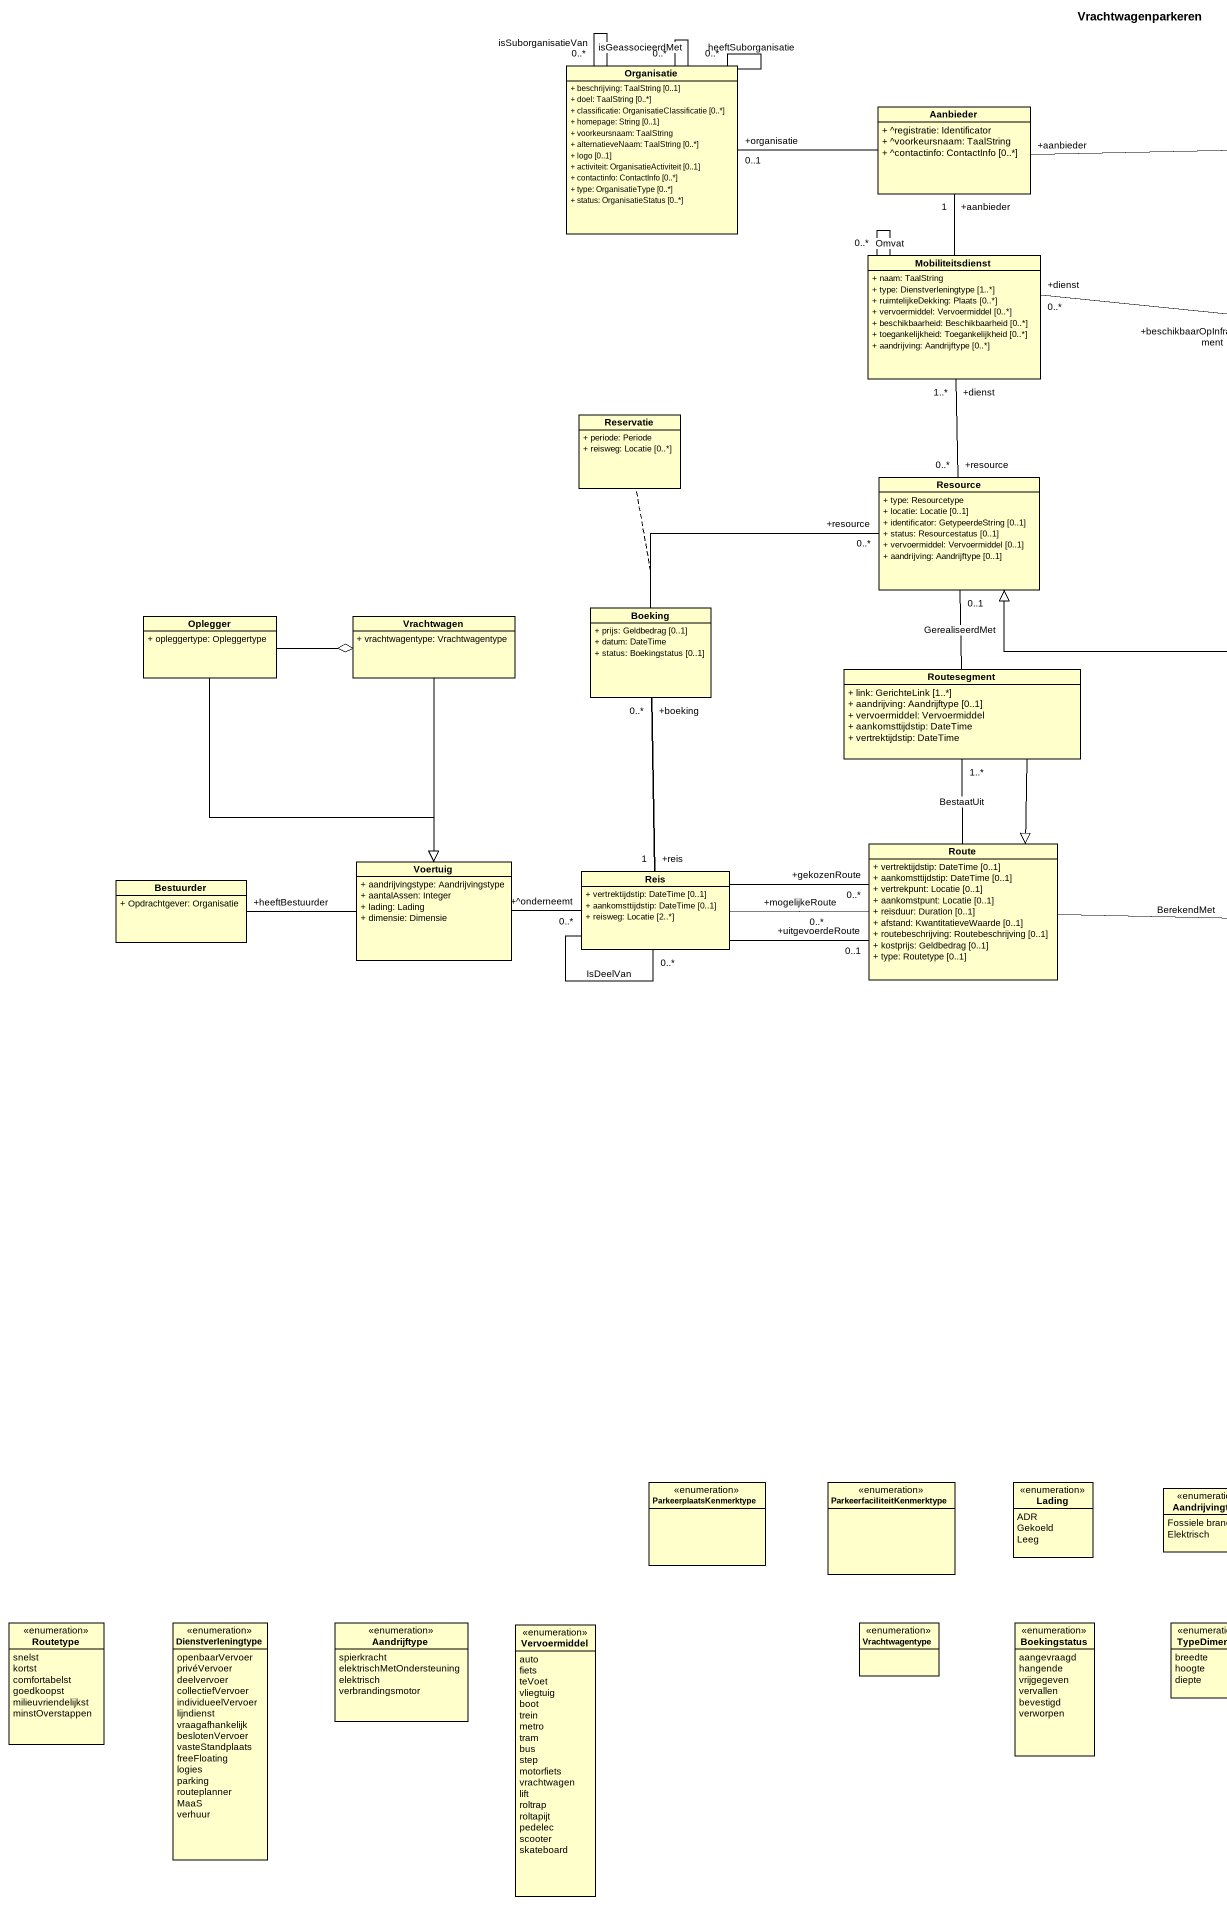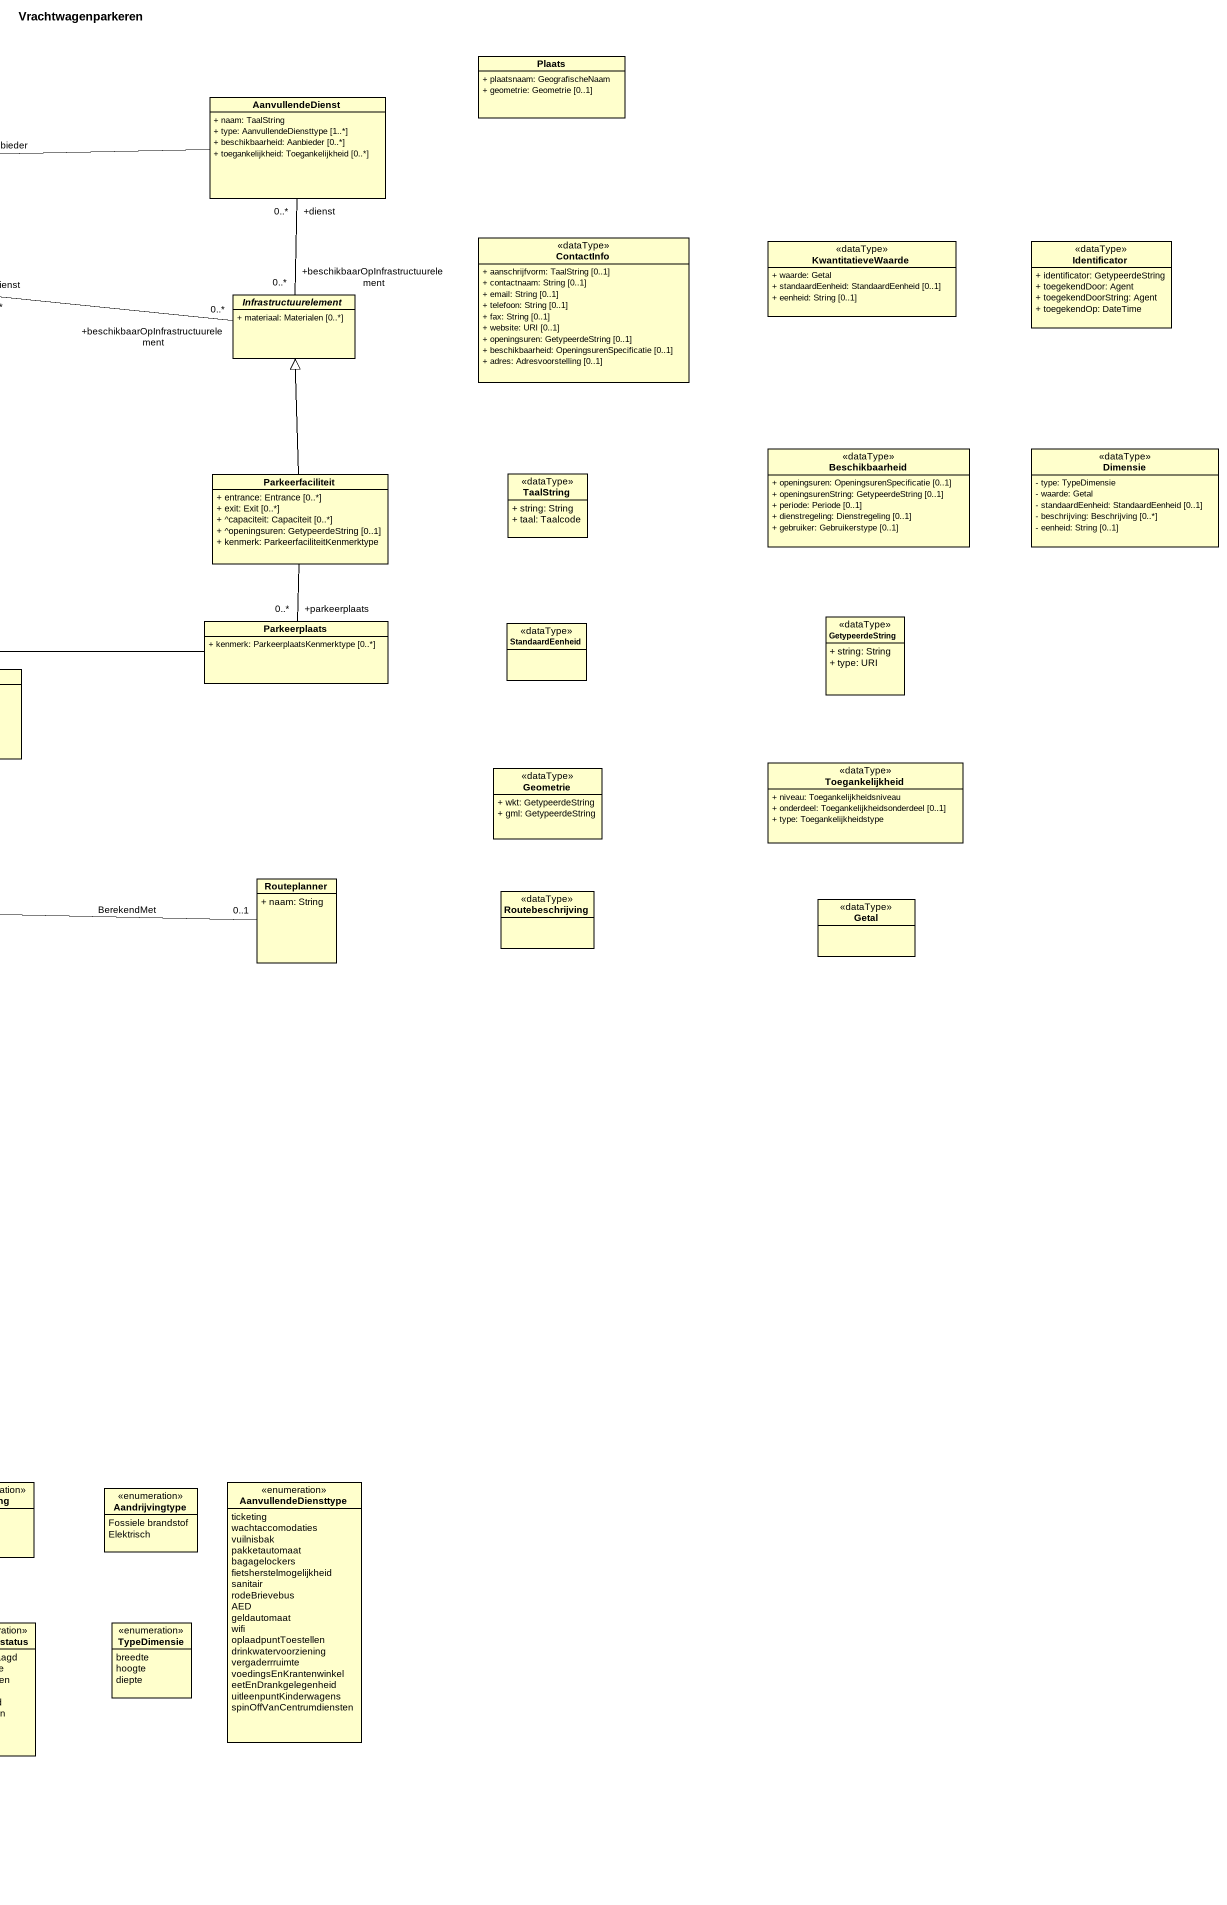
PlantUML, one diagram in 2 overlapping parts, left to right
@startuml
title Vrachtwagenparkeren
hide circle
hide empty members
skinparam classAttributeIconSize 0
class Plaats {
  + plaatsnaam: GeografischeNaam
  + geometrie: Geometrie [0..1]
}
class Organisatie {
  + beschrijving: TaalString [0..1]
  + doel: TaalString [0..*]
  + classificatie: OrganisatieClassificatie [0..*]
  + homepage: String [0..1]
  + voorkeursnaam: TaalString
  + alternatieveNaam: TaalString [0..*]
  + logo [0..1]
  + activiteit: OrganisatieActiviteit [0..1]
  + contactinfo: ContactInfo [0..*]
  + type: OrganisatieType [0..*]
  + status: OrganisatieStatus [0..*]
}
class AanvullendeDienst {
  + naam: TaalString
  + type: AanvullendeDiensttype [1..*]
  + beschikbaarheid: Aanbieder [0..*]
  + toegankelijkheid: Toegankelijkheid [0..*]
}
class Aanbieder {
  + ^registratie: Identificator
  + ^voorkeursnaam: TaalString
  + ^contactinfo: ContactInfo [0..*]
}
class Mobiliteitsdienst {
  + naam: TaalString
  + type: Dienstverleningtype [1..*]
  + ruimtelijkeDekking: Plaats [0..*]
  + vervoermiddel: Vervoermiddel [0..*]
  + beschikbaarheid: Beschikbaarheid [0..*]
  + toegankelijkheid: Toegankelijkheid [0..*]
  + aandrijving: Aandrijftype [0..*]
}
class ContactInfo <<dataType>> {
  + aanschrijfvorm: TaalString [0..1]
  + contactnaam: String [0..1]
  + email: String [0..1]
  + telefoon: String [0..1]
  + fax: String [0..1]
  + website: URI [0..1]
  + openingsuren: GetypeerdeString [0..1]
  + beschikbaarheid: OpeningsurenSpecificatie [0..1]
  + adres: Adresvoorstelling [0..1]
}
class KwantitatieveWaarde <<dataType>> {
  + waarde: Getal
  + standaardEenheid: StandaardEenheid [0..1]
  + eenheid: String [0..1]
}
class Identificator <<dataType>> {
  + identificator: GetypeerdeString
  + toegekendDoor: Agent
  + toegekendDoorString: Agent
  + toegekendOp: DateTime
}
abstract class Infrastructuurelement {
  + materiaal: Materialen [0..*]
}
class Reservatie {
  + periode: Periode
  + reisweg: Locatie [0..*]
}
class Beschikbaarheid <<dataType>> {
  + openingsuren: OpeningsurenSpecificatie [0..1]
  + openingsurenString: GetypeerdeString [0..1]
  + periode: Periode [0..1]
  + dienstregeling: Dienstregeling [0..1]
  + gebruiker: Gebruikerstype [0..1]
}
class Dimensie <<dataType>> {
  - type: TypeDimensie
  - waarde: Getal
  - standaardEenheid: StandaardEenheid [0..1]
  - beschrijving: Beschrijving [0..*]
  - eenheid: String [0..1]
}
class Resource {
  + type: Resourcetype
  + locatie: Locatie [0..1]
  + identificator: GetypeerdeString [0..1]
  + status: Resourcestatus [0..1]
  + vervoermiddel: Vervoermiddel [0..1]
  + aandrijving: Aandrijftype [0..1]
}
class Parkeerfaciliteit {
  + entrance: Entrance [0..*]
  + exit: Exit [0..*]
  + ^capaciteit: Capaciteit [0..*]
  + ^openingsuren: GetypeerdeString [0..1]
  + kenmerk: ParkeerfaciliteitKenmerktype
}
class TaalString <<dataType>> {
  + string: String
  + taal: Taalcode
}
class Oplegger {
  + opleggertype: Opleggertype
}
class Vrachtwagen {
  + vrachtwagentype: Vrachtwagentype
}
class Boeking {
  + prijs: Geldbedrag [0..1]
  + datum: DateTime
  + status: Boekingstatus [0..1]
}
class Parkeerplaats {
  + kenmerk: ParkeerplaatsKenmerktype [0..*]
}
class StandaardEenheid <<dataType>>
class GetypeerdeString <<dataType>> {
  + string: String
  + type: URI
}
class Routesegment {
  + link: GerichteLink [1..*]
  + aandrijving: Aandrijftype [0..1]
  + vervoermiddel: Vervoermiddel
  + aankomsttijdstip: DateTime
  + vertrektijdstip: DateTime
}
class Geometrie <<dataType>> {
  + wkt: GetypeerdeString
  + gml: GetypeerdeString
}
class Toegankelijkheid <<dataType>> {
  + niveau: Toegankelijkheidsniveau
  + onderdeel: Toegankelijkheidsonderdeel [0..1]
  + type: Toegankelijkheidstype
}
class Voertuig {
  + aandrijvingstype: Aandrijvingstype
  + aantalAssen: Integer
  + lading: Lading
  + dimensie: Dimensie
}
class Route {
  + vertrektijdstip: DateTime [0..1]
  + aankomsttijdstip: DateTime [0..1]
  + vertrekpunt: Locatie [0..1]
  + aankomstpunt: Locatie [0..1]
  + reisduur: Duration [0..1]
  + afstand: KwantitatieveWaarde [0..1]
  + routebeschrijving: Routebeschrijving [0..1]
  + kostprijs: Geldbedrag [0..1]
  + type: Routetype [0..1]
}
class Bestuurder {
  + Opdrachtgever: Organisatie
}
class Reis {
  + vertrektijdstip: DateTime [0..1]
  + aankomsttijdstip: DateTime [0..1]
  + reisweg: Locatie [2..*]
}
class Routeplanner {
  + naam: String
}
class Routebeschrijving <<dataType>>
class Getal <<dataType>>
enum ParkeerplaatsKenmerktype
enum ParkeerfaciliteitKenmerktype
enum Lading {
  ADR
  Gekoeld
  Leeg
}
enum Aandrijvingtype {
  Fossiele brandstof
  Elektrisch
}
enum AanvullendeDiensttype {
  ticketing
  wachtaccomodaties
  vuilnisbak
  pakketautomaat
  bagagelockers
  fietsherstelmogelijkheid
  sanitair
  rodeBrievebus
  AED
  geldautomaat
  wifi
  oplaadpuntToestellen
  drinkwatervoorziening
  vergaderrruimte
  voedingsEnKrantenwinkel
  eetEnDrankgelegenheid
  uitleenpuntKinderwagens
  spinOffVanCentrumdiensten
}
enum Routetype {
  snelst
  kortst
  comfortabelst
  goedkoopst
  milieuvriendelijkst
  minstOverstappen
}
enum Dienstverleningtype {
  openbaarVervoer
  privéVervoer
  deelvervoer
  collectiefVervoer
  individueelVervoer
  lijndienst
  vraagafhankelijk
  beslotenVervoer
  vasteStandplaats
  freeFloating
  logies
  parking
  routeplanner
  MaaS
  verhuur
}
enum Aandrijftype {
  spierkracht
  elektrischMetOndersteuning
  elektrisch
  verbrandingsmotor
}
enum Vervoermiddel {
  auto
  fiets
  teVoet
  vliegtuig
  boot
  trein
  metro
  tram
  bus
  step
  motorfiets
  vrachtwagen
  lift
  roltrap
  roltapijt
  pedelec
  scooter
  skateboard
}
enum Vrachtwagentype
enum Boekingstatus {
  aangevraagd
  hangende
  vrijgegeven
  vervallen
  bevestigd
  verworpen
}
enum TypeDimensie {
  breedte
  hoogte
  diepte
}
Organisatie -- "0..*" Organisatie : heeftSuborganisatie
Organisatie -- "0..*" Organisatie : isGeassocieerdMet
Organisatie -- "0..*" Organisatie : isSuborganisatieVan
AanvullendeDienst -left- "+aanbieder" Aanbieder
AanvullendeDienst "+dienst\n0..*" -- "+beschikbaarOpInfrastructuurelement\n0..*" Infrastructuurelement
Aanbieder -left- "+organisatie\n0..1" Organisatie
Aanbieder "+aanbieder\n1" -- Mobiliteitsdienst
Mobiliteitsdienst -- "0..*" Mobiliteitsdienst : Omvat
Mobiliteitsdienst "+dienst\n0..*" -right- "+beschikbaarOpInfrastructuurelement\n0..*" Infrastructuurelement
Mobiliteitsdienst "+dienst\n1..*" -- "+resource\n0..*" Resource
Parkeerfaciliteit -up-|> Infrastructuurelement
Parkeerfaciliteit -- "+parkeerplaats\n0..*" Parkeerplaats
Oplegger -right-o Vrachtwagen
Oplegger --|> Voertuig
Vrachtwagen --|> Voertuig
Boeking -right- "+resource\n0..*" Resource
(Boeking, Resource) .. Reservatie
Boeking -- "+reis\n1" Reis
Parkeerplaats -left-|> Resource
Routesegment -up- "0..1" Resource : GerealiseerdMet
Routesegment --|> Route
Route -up- "1..*" Routesegment : BestaatUit
Route -right- "0..1" Routeplanner : BerekendMet
Bestuurder "+heeftBestuurder" -right- Voertuig
Reis -up- "+boeking\n0..*" Boeking
Reis "+^onderneemt\n0..*" -left- Voertuig
Reis -right- "+gekozenRoute\n0..*" Route
Reis -right- "+uitgevoerdeRoute\n0..1" Route
Reis -right- "+mogelijkeRoute\n0..*" Route
Reis -- "0..*" Reis : IsDeelVan
@enduml
